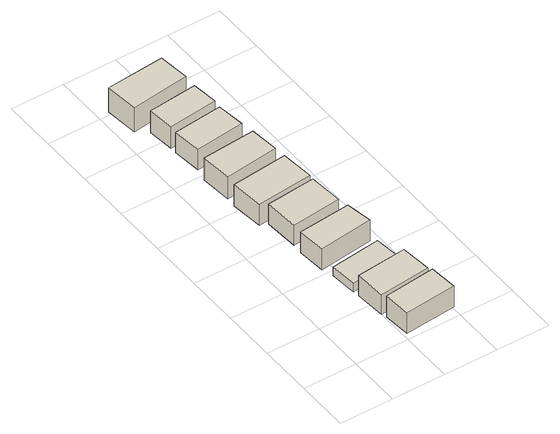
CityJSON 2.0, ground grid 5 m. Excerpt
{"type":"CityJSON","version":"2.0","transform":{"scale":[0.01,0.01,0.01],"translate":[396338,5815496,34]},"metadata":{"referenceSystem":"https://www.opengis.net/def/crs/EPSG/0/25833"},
"CityObjects":{
"building1":{"type":"Building","attributes":{"Gemeindeschluessel":"11000009","BezugspunktDach":"2200","function":"31001_2463","measuredHeight":2.19,"storeysAboveGround":1},"address":[{"country":"Germany","locality":"Berlin","thoroughfareNumber":"2 (97)","thoroughfareName":"Köpenicker Landstraße"}],"geometry":[{"type":"Solid","lod":"1","boundaries":[[[[0,1,2,3]],[[4,5,6,7]],[[4,7,3,2]],[[5,4,2,1]],[[6,5,1,0]],[[7,6,0,3]]]]}]},
"building2":{"type":"Building","attributes":{"Gemeindeschluessel":"11000009","BezugspunktDach":"2200","function":"31001_2463","measuredHeight":2.09,"storeysAboveGround":1},"address":[{"country":"Germany","locality":"Berlin","thoroughfareNumber":"2 (96)","thoroughfareName":"Köpenicker Landstraße"}],"geometry":[{"type":"Solid","lod":"1","boundaries":[[[[8,9,10,11]],[[12,13,14,15]],[[12,15,11,10]],[[13,12,10,9]],[[14,13,9,8]],[[15,14,8,11]]]]}]},
"building3":{"type":"Building","attributes":{"Gemeindeschluessel":"11000009","BezugspunktDach":"2200","function":"31001_2463","measuredHeight":0.897,"storeysAboveGround":1},"address":[{"country":"Germany","locality":"Berlin","thoroughfareNumber":"2 (95)","thoroughfareName":"Köpenicker Landstraße"}],"geometry":[{"type":"Solid","lod":"1","boundaries":[[[[16,17,18,19]],[[20,21,22,23]],[[20,23,19,18]],[[21,20,18,17]],[[22,21,17,16]],[[23,22,16,19]]]]}]},
"building4":{"type":"Building","attributes":{"Gemeindeschluessel":"11000009","BezugspunktDach":"2200","function":"31001_2463","measuredHeight":2.21,"storeysAboveGround":1},"address":[{"country":"Germany","locality":"Berlin","thoroughfareNumber":"2 (94)","thoroughfareName":"Köpenicker Landstraße"}],"geometry":[{"type":"Solid","lod":"1","boundaries":[[[[24,25,26,27]],[[28,29,30,31]],[[28,31,27,26]],[[29,28,26,25]],[[30,29,25,24]],[[31,30,24,27]]]]}]},
"building5":{"type":"Building","attributes":{"Gemeindeschluessel":"11000009","BezugspunktDach":"2200","function":"31001_2463","measuredHeight":2.09,"storeysAboveGround":1},"address":[{"country":"Germany","locality":"Berlin","thoroughfareNumber":"2 (93)","thoroughfareName":"Köpenicker Landstraße"}],"geometry":[{"type":"Solid","lod":"1","boundaries":[[[[32,33,34,35]],[[36,37,38,39]],[[36,39,35,34]],[[37,36,34,33]],[[38,37,33,32]],[[39,38,32,35]]]]}]},
"building6":{"type":"Building","attributes":{"Gemeindeschluessel":"11000009","BezugspunktDach":"2200","function":"31001_2463","measuredHeight":2.24,"storeysAboveGround":1},"address":[{"country":"Germany","locality":"Berlin","thoroughfareNumber":"2 (92)","thoroughfareName":"Köpenicker Landstraße"}],"geometry":[{"type":"Solid","lod":"1","boundaries":[[[[40,41,42,43]],[[44,45,46,47]],[[44,47,43,42]],[[45,44,42,41]],[[46,45,41,40]],[[47,46,40,43]]]]}]},
"building7":{"type":"Building","attributes":{"Gemeindeschluessel":"11000009","BezugspunktDach":"2200","function":"31001_2463","measuredHeight":2.35,"storeysAboveGround":1},"address":[{"country":"Germany","locality":"Berlin","thoroughfareNumber":"2 (91)","thoroughfareName":"Köpenicker Landstraße"}],"geometry":[{"type":"Solid","lod":"1","boundaries":[[[[48,49,50,51]],[[52,53,54,55]],[[52,55,51,50]],[[53,52,50,49]],[[54,53,49,48]],[[55,54,48,51]]]]}]},
"building8":{"type":"Building","attributes":{"Gemeindeschluessel":"11000009","BezugspunktDach":"2200","function":"31001_2463","measuredHeight":2.14,"storeysAboveGround":1},"address":[{"country":"Germany","locality":"Berlin","thoroughfareNumber":"2 (90)","thoroughfareName":"Köpenicker Landstraße"}],"geometry":[{"type":"Solid","lod":"1","boundaries":[[[[56,57,58,59]],[[60,61,62,63]],[[60,63,59,58]],[[61,60,58,57]],[[62,61,57,56]],[[63,62,56,59]]]]}]},
"building9":{"type":"Building","attributes":{"Gemeindeschluessel":"11000009","BezugspunktDach":"2200","function":"31001_2463","measuredHeight":2.25,"storeysAboveGround":1},"address":[{"country":"Germany","locality":"Berlin","thoroughfareNumber":"2 (89)","thoroughfareName":"Köpenicker Landstraße"}],"geometry":[{"type":"Solid","lod":"1","boundaries":[[[[64,65,66,67]],[[68,69,70,71]],[[68,71,67,66]],[[69,68,66,65]],[[70,69,65,64]],[[71,70,64,67]]]]}]},
"building10":{"type":"Building","attributes":{"Gemeindeschluessel":"11000009","BezugspunktDach":"2200","function":"31001_2463","measuredHeight":2.53,"storeysAboveGround":1},"address":[{"country":"Germany","locality":"Berlin","thoroughfareNumber":"2 (88)","thoroughfareName":"Köpenicker Landstraße"}],"geometry":[{"type":"Solid","lod":"1","boundaries":[[[[72,73,74,75]],[[76,77,78,79]],[[76,79,75,74]],[[77,76,74,73]],[[78,77,73,72]],[[79,78,72,75]]]]}]}
},
"vertices":[
[529,55,270],[1009,100,270],[986,362,270],[509,311,270],[986,362,50],[1009,100,50],[529,55,50],[509,311,50],
[496,358,254],[974,408,254],[944,694,254],[475,646,254],[944,694,45],[974,408,45],[496,358,45],[475,646,45],
[466,701,134],[938,765,134],[912,1008,134],[447,951,134],[912,1008,44],[938,765,44],[466,701,44],[447,951,44],
[411,1049,270],[914,1111,270],[872,1357,270],[389,1312,270],[872,1357,50],[914,1111,50],[411,1049,50],[389,1312,50],
[397,1414,258],[860,1464,258],[831,1777,258],[377,1734,258],[831,1777,49],[860,1464,49],[397,1414,49],[377,1734,49],
[309,1760,271],[828,1813,271],[797,2117,271],[278,2064,271],[797,2117,47],[828,1813,47],[309,1760,47],[278,2064,47],
[285,2161,278],[783,2217,278],[754,2488,278],[261,2449,278],[754,2488,44],[783,2217,44],[285,2161,44],[261,2449,44],
[288,2571,262],[744,2623,262],[713,2885,262],[259,2838,262],[713,2885,48],[744,2623,48],[288,2571,48],[259,2838,48],
[253,2892,282],[711,2942,282],[682,3184,282],[228,3140,282],[682,3184,56],[711,2942,56],[253,2892,56],[228,3140,56],
[129,3217,305],[674,3286,305],[641,3575,305],[99,3530,305],[641,3575,52],[674,3286,52],[129,3217,52],[99,3530,52]
]}
